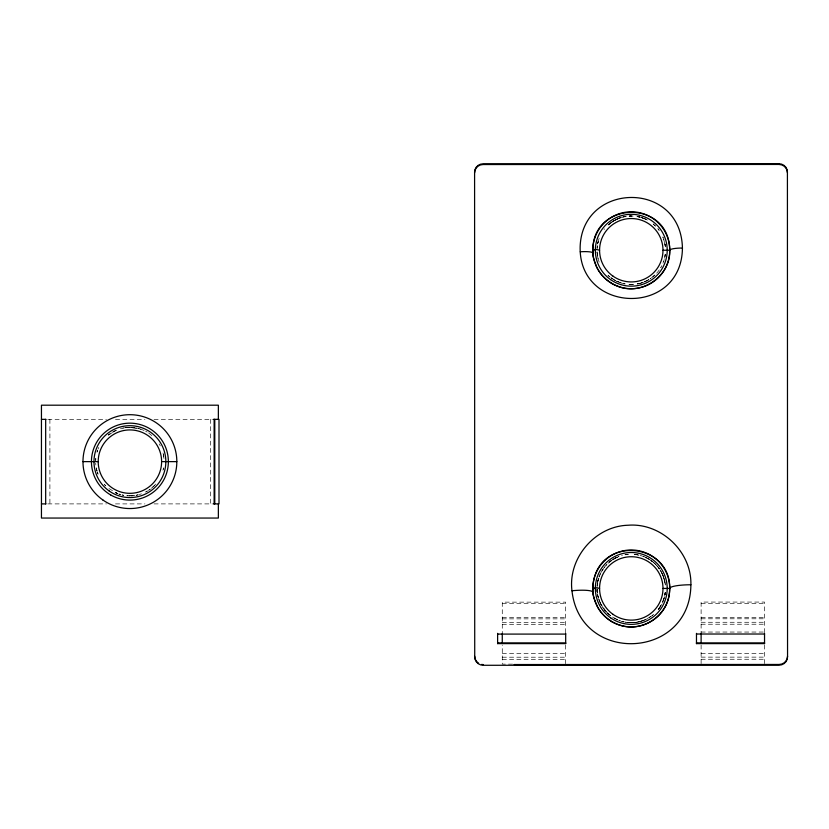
<?xml version="1.0" encoding="UTF-8"?>
<svg xmlns="http://www.w3.org/2000/svg" width="829" height="829" viewBox="0 0 829 829"><rect width="100%" height="100%" fill="white"/><g stroke="black" fill="none" stroke-linecap="round" stroke-linejoin="round"><path stroke-width="0.62" stroke-dasharray="4.14 3.11" d="M95.801 458.551L95.708 460.603A34.238 34.238 0 0 1 95.801 458.551L95.698 460.095M597.077 248.669L597.346 245.643M597.087 586.559L597.243 584.683M597.098 248.151L597.294 246.058M597.129 585.937L597.408 583.45M664.962 594.611L665.241 592.559A34.238 34.238 0 0 1 657.863 610.02L659.252 608.113M664.951 256.472L665.231 254.41A34.248 34.248 0 0 1 664.951 256.472L665.241 254.368M664.951 594.662L665.241 592.559M163.24 469.452L163.572 467.857L162.329 472.644M597.605 582.196L600.3 573.855M597.958 242.348L598.165 241.529M598.486 578.569L597.854 580.984L598.31 579.17M597.864 242.752L598.756 239.519M663.614 599.605L664.267 597.626M663.583 261.518L664.236 259.529M664.195 597.854L661.697 604.154M598.89 239.125L599.17 238.337M599.015 576.974L599.305 576.176M98.071 449.017L98.734 447.442M660.765 267.58L661.874 265.612M600.859 572.704L604.693 566.849A34.238 34.238 0 0 0 608.797 614.258L607.066 612.641M659.936 607.17L661.107 605.16M601.885 570.87L602.32 570.155M658.381 609.356L660.309 606.59M659.252 269.933L657.863 271.829A34.248 34.248 0 0 1 637.511 283.912L637.325 283.943M604.02 229.519L604.538 228.856M604.258 567.388L607.17 564.114M155.697 484.084L154.121 485.835A34.238 34.238 0 0 1 148.64 490.281L150.09 489.286M605.947 565.388L606.548 564.746M154.526 485.411L151.489 488.208L153.241 486.623M654.319 275.57L654.951 274.99M652.858 276.824L654.62 275.249M653.024 276.699L654.796 275.135M608.051 563.326L609.812 561.751L609.128 562.321M608.393 224.773L609.388 223.913M608.641 224.607L610.766 222.825M652.247 615.501L653.729 614.289M116.247 430.22A34.238 34.238 0 0 0 108.319 435.038L115.728 430.458M610.517 561.202L611.232 560.673M108.319 435.038L116.257 430.261M611.595 560.466L609.698 561.844A34.238 34.238 0 0 1 618.672 556.591L615.553 558.01M610.776 561.057L612.693 559.668M611.47 222.307L612.196 221.809M611.377 222.431L614.051 220.649M650.071 278.865L650.786 278.389L650.247 278.751M613.45 559.202L614.216 558.746M147.635 490.872L145.635 492.043L147.158 491.203M646.775 280.782L649.014 279.487M612.538 559.772L614.548 558.601M647.003 618.848L652.858 615.014A34.238 34.238 0 0 1 625.045 622.102C632.081 623.367 639.522 622.455 645.967 619.325M613.719 559.078L616.569 557.502M614.434 220.431L615.978 219.602M613.305 221.094L617.978 218.69M647.698 280.285L646.962 280.679M647.884 280.192L644.485 281.829M645.636 281.332L644.869 281.673M645.594 619.543L645.397 619.626A32.953 31.502 0 0 1 621.626 621.304M617.636 218.877L612.538 221.581L607.947 225.239A34.248 34.248 0 0 1 625.045 216.566L621.854 217.322M643.884 282.078L645.967 281.135M615.771 557.896L619.025 556.456L617.377 557.14M616.372 219.416L620.03 217.903M641.625 282.886L643.345 282.285M618.672 218.4L620.797 217.685M640.703 283.166L642.827 282.44M139.324 494.54L141.448 493.825M642.392 282.627L641.812 282.824M619.615 218.048L622.983 217.022M642.268 620.859L636.144 622.33L626.869 622.392M621.563 555.596L622.424 555.357M120.485 428.707L123.676 427.951L121.552 428.458M640.257 283.29L637.522 283.912L639.636 283.414M639.46 283.487L637.138 283.974M623.833 216.815L625.128 216.556M137.728 494.965L136.132 495.296L138.267 494.789A34.238 34.238 0 0 1 127.853 495.804M624.133 216.794L626.434 216.348M628.206 554.332L625.045 554.756L627.677 554.373M125.262 427.702L131.428 427.412L126.827 427.526M625.905 554.611L628.278 554.363M629.056 216.068L633.408 216.068L629.936 216.027M628.942 284.399L632.724 284.451M632.527 284.461L629.512 284.44M47.792 419.35L106.444 419.35M115.5 419.35L144.94 419.35M154.007 419.35L212.411 419.35M47.792 503.897L106.444 503.897M115.5 503.897L144.94 503.897M154.007 503.897L212.411 503.897M701.116 603.325L764.535 603.325M502.27 603.398L565.679 603.398M701.116 617.46L764.535 617.46M502.27 617.532L565.679 617.532M502.27 618.859L565.679 618.859M701.116 618.786L764.535 618.786M701.116 622.268L764.535 622.268M502.27 622.341L565.679 622.341M701.116 624.227L764.535 624.227M502.27 624.299L565.679 624.299M701.116 632.05L764.535 632.05M701.116 653.573L764.535 653.573M502.27 653.646L565.679 653.646M502.27 657.2L565.679 657.2M701.116 657.128L764.535 657.128M701.116 659.262L764.535 659.262M502.27 659.335L565.679 659.335M512.623 664.143L502.27 664.143L502.27 645.045M634.226 554.363L638.361 554.933M134.547 427.702L129.904 427.381L140.92 429.204M634.817 554.373L641.822 555.855M634.361 554.332L637.511 554.756A34.238 34.238 0 0 0 635.408 554.446M625.118 283.922L623.74 283.642M637.708 216.607L639.408 216.98M636.859 216.462L640.247 217.198M136.132 427.951L139.324 428.707A34.238 34.238 0 0 0 121.542 428.417M639.636 217.074L637.511 216.566A34.248 34.248 0 0 1 645.988 219.312L644.34 218.587M625.045 283.912L621.854 283.166A34.248 34.248 0 0 1 616.579 281.166L618.123 281.86M623.988 621.854L621.854 621.356L623.854 621.854M621.045 282.917L619.688 282.461M640.102 555.347L644.34 556.777M641.345 217.55L643.542 218.265M640.703 217.322L642.827 218.037M641.905 217.685L642.724 217.965M620.797 282.803L615.553 280.658L609.698 276.824A34.248 34.248 0 0 1 607.916 275.28M140.391 429.07L144.08 430.458M618.589 620.237L620.89 621.056M619.926 620.734L619.346 620.527M617.17 281.445L618.703 282.088M115.728 492.789L117.303 493.462L108.319 488.208M644.589 218.732L647.47 220.068M643.511 556.446L646.765 557.896L645.967 557.502M617.263 619.667L616.507 619.325M643.884 218.4L645.967 219.353M115.221 492.509L117.303 493.462A34.238 34.238 0 0 1 115.2 492.55M616.32 619.232L617.833 619.926M614.569 280.129L615.854 280.813M615.201 618.662L614.465 618.258M614.196 279.922L615.667 280.72M145.635 431.204L147.158 432.044M647.801 558.487L649.863 559.679M649.014 559.181L643.884 556.591A34.238 34.238 0 0 1 665.272 584.3L664.205 579.005L661.697 572.704M614.009 279.808L613.46 279.477M613.367 617.615L612.476 617.045M612.372 278.782L611.315 278.057L612.724 279.021M650.827 560.373L652.755 561.761M650.019 559.772L651.915 561.15M148.64 432.966L154.121 437.411M651.335 560.684L652.06 561.212M610.413 615.574L609.419 614.786A35.585 34.02 0 0 1 601.035 604.455M609.253 614.652L610.579 615.709M609.45 276.627L608.31 275.632M608.631 275.922L609.947 277.031M653.19 223.923L653.843 224.483M653.387 224.141L655.718 226.255M652.858 561.844L655.49 564.217M654.485 225.063L655.117 225.654M654.775 563.513L655.998 564.736M655.407 564.134L657.687 566.642M606.279 611.771L600.859 604.154M604.496 609.771L606.745 612.32M659.252 230.555L657.863 228.659A34.248 34.248 0 0 1 659.283 230.535M657.863 566.849L659.252 568.746M658.734 567.969L659.231 568.653M660.62 570.777L661.045 571.513M659.936 569.689L661.107 571.699M159.147 443.888L160.318 445.898M602.517 607.015L600.02 602.424M661.843 573.005L662.216 573.761M600.372 603.16L600.113 602.61M600.393 603.118L598.362 597.854M663.148 237.716L662.827 236.918L664.236 240.959M663.221 576.082L662.899 575.295L664.278 579.284M598.901 599.574L599.471 601.098L598.963 599.761M97.48 472.644L98.071 474.229L96.568 469.452L96.983 471.048A34.238 34.238 0 0 1 95.801 464.696L95.698 463.152M663.511 576.87L665.262 584.238M663.728 239.322L665.252 245.985M597.906 596.113L598.403 598.01M598.113 258.596L597.605 256.472A34.248 34.248 0 0 1 597.17 253.322L597.46 255.425M597.605 594.662L598.113 596.787M96.237 467.857L96.983 471.048M163.831 456.976L163.572 455.39A34.238 34.238 0 0 0 162.826 452.199L164.007 458.551M664.837 243.446L665.355 246.835M664.858 581.74L665.355 585.077M597.067 589.73L597.408 593.429M597.294 592.652L597.098 589.585M597.512 255.933L597.077 251.809M597.087 589.46L597.181 591.512M764.535 632.662L764.535 602.072L701.116 602.072L701.116 632.662M764.535 644.972L764.535 664.07M701.116 644.972L701.116 664.07M565.679 632.734L565.679 602.144L502.27 602.144L502.27 632.734M565.679 645.045L565.679 664.143M210.545 419.35L210.545 503.897M49.906 419.35L49.906 503.897M599.16 262.109A36.331 35.129 0.3 0 1 597.139 252.752A16.912 2.933 -4.2 0 0 596.818 252.244M665.272 254.151A36.01 34.808 -0.5 0 1 662.92 263.29M661.076 267.104A36.01 34.808 -0.5 0 1 660.868 267.466M625.045 554.767A34.238 34.238 0 0 1 627.149 554.446M596.714 591.129A25.367 4.383 -5.8 0 1 597.212 591.875M665.262 592.3A36.652 35.036 -0.2 0 1 656.786 611.325M598.113 241.881L597.605 244.006A34.248 34.248 0 0 1 598.072 241.871M97.708 450.085L96.983 452.199A34.238 34.238 0 0 1 97.677 450.064M132.982 495.732L128.381 495.835L132.982 495.721M631.284 215.996L629.232 216.089A34.248 34.248 0 0 1 633.335 216.058L631.284 215.996M633.335 284.388L629.232 284.388A34.248 34.248 0 0 0 633.335 284.42M129.904 495.866L126.827 495.732L129.904 495.866M123.676 495.296L122.081 494.965L123.676 495.296M120.485 494.54L118.889 494.043L120.485 494.54M617.636 619.791L612.538 617.097A34.238 34.238 0 0 0 617.615 619.833M105.697 485.835L104.475 484.55L105.697 485.835M665.241 246.109L664.951 244.006A34.248 34.248 0 0 1 665.272 246.109"/><path stroke-width="1.24" d="M592.808 250.244C592.652 200.297 670.392 198.939 669.739 251.166C670.184 276.896 640.869 296.14 617.418 286.129C608.299 282.637 600.642 275.529 596.497 266.679C594.932 261.436 587.201 246.099 599.574 250.244M592.808 588.435C594.683 532.073 679.438 541.586 668.796 596.953C664.661 617.833 641.19 631.781 620.88 625.47C611.025 622.745 602.403 615.885 597.533 606.901C595.626 601.906 586.559 584.113 599.574 588.435M682.433 248.037C681.697 316.854 578.497 314.118 580.145 246.783C582.238 181.696 680.837 179.966 682.433 248.037A12.684 2.197 0 0 0 669.749 250.244L662.982 250.244M690.889 584.766C690.256 659.552 580.062 664.92 571.969 590.756C567.782 558.124 595.201 526.094 628.102 525.234C661.034 522.571 691.79 551.751 690.889 584.766A21.139 3.668 0 0 0 669.749 588.435L662.982 588.435M41.45 419.35L45.937 419.35M213.447 419.35L219.001 419.35L219.001 503.897L213.447 503.897M82.983 461.629L98.195 461.629M161.614 461.629A31.709 31.709 0 0 0 114.05 434.168A31.709 31.709 0 0 0 114.05 489.079A31.709 31.709 0 0 0 161.614 461.629L176.826 461.629M41.45 503.897L45.937 503.897M696.474 634.019L764.535 634.019M497.618 634.092L565.679 634.092M565.679 643.615L565.679 642.879L497.618 642.879L497.618 643.615L565.679 643.615L565.679 633.366M764.535 643.615L764.535 642.879L696.474 642.879L696.474 643.615L764.535 643.615L764.535 633.356M514.001 664.537L779.094 664.464A8.456 8.331 0 0 0 787.55 656.133M701.116 633.304L701.116 643.335M696.474 633.356L696.474 643.615M502.27 633.377L502.27 643.408M497.618 633.366L497.618 643.615M218.359 419.35L218.359 405.194L41.45 405.194L41.45 518.052L218.359 518.052L218.359 503.897M214.773 419.35L214.773 503.897M214.131 419.35L214.131 503.897M45.678 419.35L45.678 503.897M571.969 590.756A21.139 3.658 -5.8 0 1 593.004 592.3M580.269 251.788A12.684 2.197 -4.2 0 1 592.911 253.063M474.592 172.867A8.456 8.331 0 0 1 483.038 164.536L778.959 164.453A8.456 8.331 0 0 1 787.415 172.774M483.183 664.547A8.456 8.331 0 0 1 481.639 664.412M478.551 663.19A8.456 8.331 0 0 1 474.727 656.226M778.959 163.717L483.038 163.8A8.456 8.331 0 0 0 474.592 172.131L474.727 656.962A8.456 8.331 0 0 0 483.183 665.283L779.094 665.2A8.456 8.331 0 0 0 787.55 656.869L787.415 172.038A8.456 8.331 0 0 0 778.959 163.717M110.671 494.944A38.466 38.466 0 0 0 168.37 461.629A38.466 38.466 0 0 0 110.671 428.313A38.466 38.466 0 0 0 110.671 494.944M109.21 491.006A35.937 35.937 0 0 0 165.696 464.851A35.937 35.937 0 0 0 114.806 429.018A35.937 35.937 0 0 0 109.21 491.006M102.889 499.991A46.921 46.921 0 0 0 176.639 465.836A46.921 46.921 0 0 0 110.195 419.039A46.921 46.921 0 0 0 102.889 499.991M612.04 283.559A38.466 38.466 0 0 0 669.749 250.244A38.466 38.466 0 0 0 612.04 216.929A38.466 38.466 0 0 0 612.04 283.559M610.59 279.622A35.937 35.937 0 0 0 667.065 253.467A35.937 35.937 0 0 0 616.185 217.633A35.937 35.937 0 0 0 610.59 279.622M612.04 621.75A38.466 38.466 0 0 0 669.749 588.435A38.466 38.466 0 0 0 612.04 555.119A38.466 38.466 0 0 0 612.04 621.75M610.59 617.812A35.937 35.937 0 0 0 667.065 591.657A35.937 35.937 0 0 0 616.185 555.824A35.937 35.937 0 0 0 610.59 617.812M613.025 276.161A31.709 31.709 0 0 0 662.858 253.094A31.709 31.709 0 0 0 617.957 221.467A31.709 31.709 0 0 0 613.025 276.161M613.025 614.351A31.709 31.709 0 0 0 662.858 591.284A31.709 31.709 0 0 0 617.957 559.658A31.709 31.709 0 0 0 613.025 614.351"/></g></svg>
